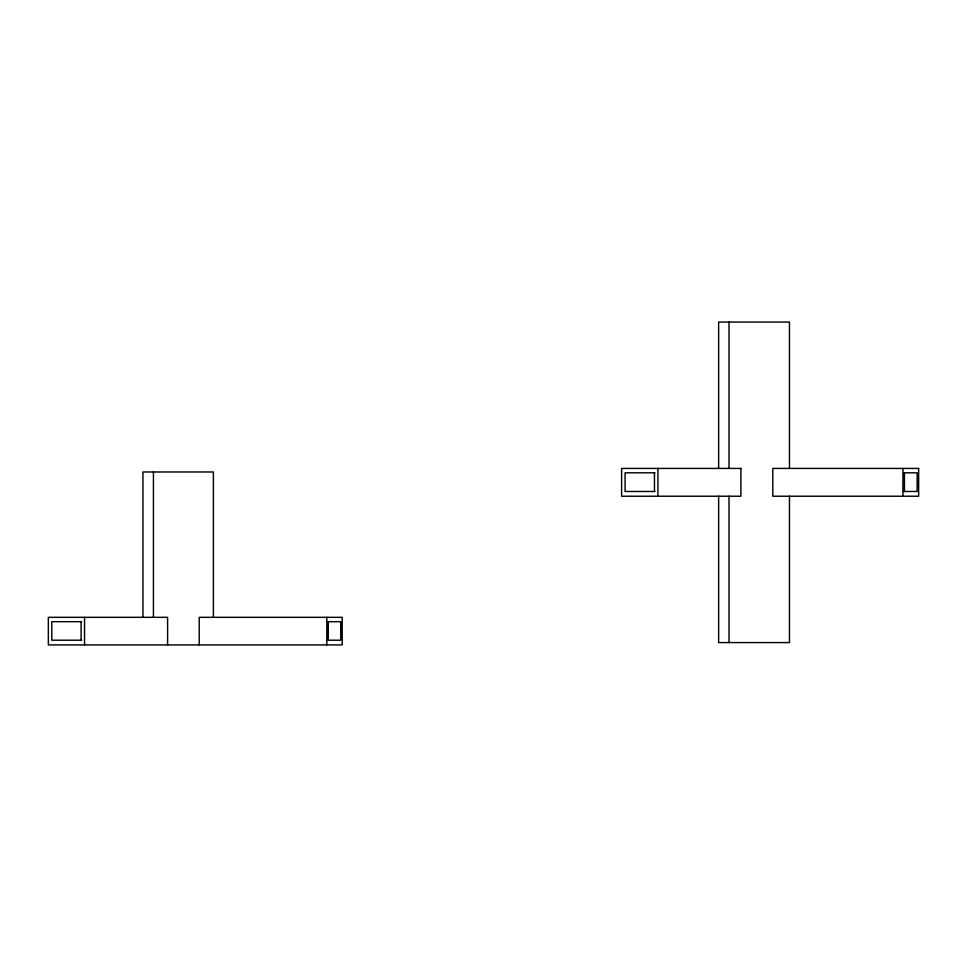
<?xml version="1.0" encoding="UTF-8"?>
<svg xmlns="http://www.w3.org/2000/svg" width="967" height="967" viewBox="0 0 967 967"><rect width="100%" height="100%" fill="white"/><g stroke="black" fill="none" stroke-linecap="round" stroke-linejoin="round"><path stroke-width="1.45" d="M654.937 472.815L625.081 472.815L625.081 491.478L654.937 491.478M903.577 472.815L917.151 472.815L917.151 491.478L903.577 491.478M81.663 621.684L51.795 621.684L51.795 640.214L81.663 640.214M327.269 621.684L340.735 621.684L340.735 640.214L327.269 640.214M904.423 472.815L904.423 491.478M902.924 468.427L902.924 496.228M789.471 468.427L789.471 322.071L718.638 322.071L718.638 468.427M789.471 496.228L789.471 642.584L718.638 642.584L718.638 496.228M729.009 322.071L729.009 468.427M729.009 496.228L729.009 642.584M657.923 468.427L657.923 496.228M654.466 472.815L654.466 491.478M328.284 621.684L328.284 640.214M326.822 617.321L326.822 644.929M213.381 617.321L213.381 471.981L142.947 471.981L142.947 617.321M199.226 644.929L199.226 617.321L342.197 617.321L342.197 644.929L48.35 644.929L48.35 617.321L167.593 617.321L167.593 644.929M153.439 471.981L153.439 617.321M84.552 617.321L84.552 644.929M81.107 621.684L81.107 640.214M740.903 468.427L621.624 468.427L621.624 496.228L740.903 496.228L740.903 468.427M918.65 468.427L772.802 468.427L772.802 496.228L918.65 496.228L918.65 468.427"/></g></svg>
